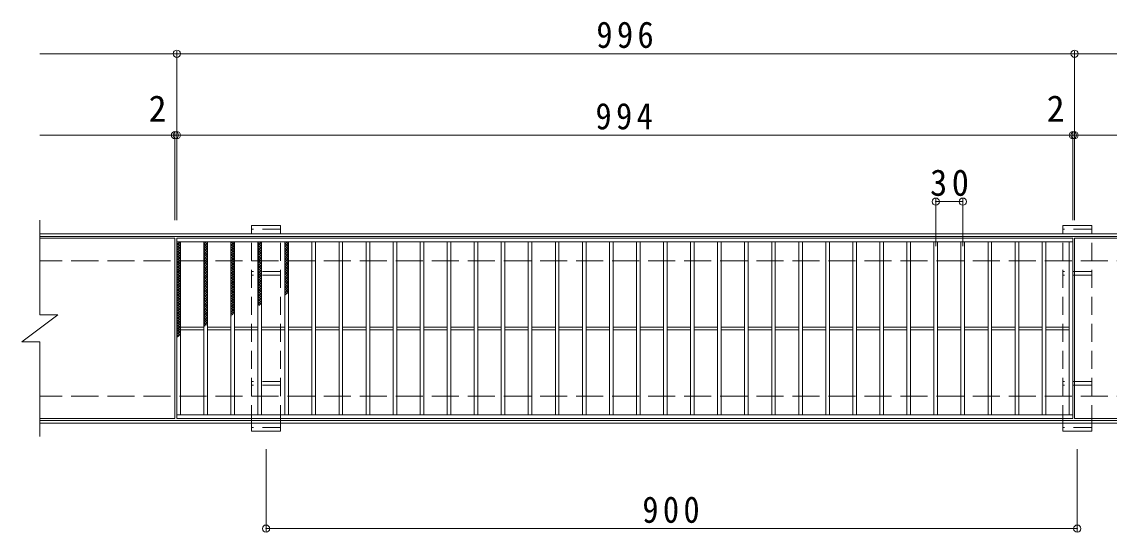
# Model space of a CAD drawing. Units: millimetres on the paper, enlarged 2 times, with parts at other scales. Extents: x -252 to 412, y -393 to 321.
# Drawn here: x -223.1 to 18.2, y 207.6 to 320.8 of the extents above; entities that cross this region are included whole.
import ezdxf
from ezdxf.enums import TextEntityAlignment as Align

# ---------------------------------------------------------------- set-up
doc = ezdxf.new("R2010")
doc.units = ezdxf.units.MM
doc.header["$LTSCALE"] = 2
doc.header["$PDMODE"] = 32
doc.header["$PDSIZE"] = 1.6
doc.linetypes.add('DASHED2', pattern=[3, 2, -1])
doc.linetypes.add('DASHED3', pattern=[4, 3, -1])
for name, color, linetype, lineweight in [('C-1', 2, 'Continuous', 9), ('C-2', 3, 'Continuous', 9), ('C-4', 7, 'Continuous', 9), ('C-8', 3, 'DASHED2', 9), ('C-9', 6, 'Continuous', 5)]:
    doc.layers.add(name, color=color, linetype=linetype, lineweight=lineweight)
doc.styles.add('ＭＳ ゴシック', font='')
doc.styles.get('ＭＳ ゴシック').set_extended_font_data('MS Gothic')

msp = doc.modelspace()

# ---------------------------------------------------------------- linework, layer by layer
at = {"layer": 'C-1'}
for p, q in [((41.895, 273.801), (-219.105, 273.801)), ((41.895, 273.201), (-219.105, 273.201)), ((41.895, 232.401), (-219.105, 232.401)), ((41.895, 231.801), (-219.105, 231.801))]:
    msp.add_line(p, q, dxfattribs=at)
at = {"layer": 'C-1', "linetype": 'DASHED3'}
for p, q in [((41.895, 267.801), (-219.105, 267.801)), ((41.895, 237.801), (-219.105, 237.801))]:
    msp.add_line(p, q, dxfattribs=at)
at = {"layer": 'C-2'}
for p, q in [((-219.105, 276.801), (-219.105, 255.801)), ((-189.105, 272.801), (-219.105, 272.801)), ((-189.105, 272.801), (-189.105, 232.801)), ((10.095, 272.801), (10.095, 232.801)), ((10.495, 272.801), (10.495, 232.801)), ((41.895, 272.801), (10.495, 272.801)), ((-188.705, 272.001), (10.095, 272.001)), ((-187.905, 233.601), (-187.905, 272.001)), ((-182.705, 233.601), (-182.705, 272.001)), ((-181.905, 233.601), (-181.905, 272.001)), ((-176.705, 233.601), (-176.705, 272.001)), ((-175.905, 233.601), (-175.905, 272.001)), ((-170.705, 233.601), (-170.705, 272.001)), ((-169.905, 233.601), (-169.905, 272.001)), ((-164.705, 233.601), (-164.705, 272.001)), ((-163.905, 233.601), (-163.905, 272.001)), ((-158.705, 233.601), (-158.705, 272.001)), ((-157.905, 233.601), (-157.905, 272.001)), ((-152.705, 233.601), (-152.705, 272.001)), ((-151.905, 233.601), (-151.905, 272.001)), ((-146.705, 233.601), (-146.705, 272.001)), ((-145.905, 233.601), (-145.905, 272.001)), ((-140.705, 233.601), (-140.705, 272.001)), ((-139.905, 233.601), (-139.905, 272.001)), ((-134.705, 233.601), (-134.705, 272.001)), ((-133.905, 233.601), (-133.905, 272.001)), ((-128.705, 233.601), (-128.705, 272.001)), ((-127.905, 233.601), (-127.905, 272.001)), ((-122.705, 233.601), (-122.705, 272.001)), ((-121.905, 233.601), (-121.905, 272.001)), ((-116.705, 233.601), (-116.705, 272.001)), ((-115.905, 233.601), (-115.905, 272.001)), ((-110.705, 233.601), (-110.705, 272.001)), ((-109.905, 233.601), (-109.905, 272.001)), ((-104.705, 233.601), (-104.705, 272.001)), ((-103.905, 233.601), (-103.905, 272.001)), ((-98.705, 233.601), (-98.705, 272.001)), ((-97.905, 233.601), (-97.905, 272.001)), ((-92.705, 233.601), (-92.705, 272.001)), ((-91.905, 233.601), (-91.905, 272.001)), ((-86.705, 233.601), (-86.705, 272.001)), ((-85.905, 233.601), (-85.905, 272.001)), ((-80.705, 233.601), (-80.705, 272.001)), ((-79.905, 233.601), (-79.905, 272.001)), ((-74.705, 233.601), (-74.705, 272.001)), ((-73.905, 233.601), (-73.905, 272.001)), ((-68.705, 233.601), (-68.705, 272.001)), ((-67.905, 233.601), (-67.905, 272.001)), ((-62.705, 233.601), (-62.705, 272.001)), ((-61.905, 233.601), (-61.905, 272.001)), ((-56.705, 233.601), (-56.705, 272.001)), ((-55.905, 233.601), (-55.905, 272.001)), ((-50.705, 233.601), (-50.705, 272.001)), ((-49.905, 233.601), (-49.905, 272.001)), ((-44.705, 233.601), (-44.705, 272.001)), ((-43.905, 233.601), (-43.905, 272.001)), ((-38.705, 233.601), (-38.705, 272.001)), ((-37.905, 233.601), (-37.905, 272.001)), ((-32.705, 233.601), (-32.705, 272.001)), ((-31.905, 233.601), (-31.905, 272.001)), ((-26.705, 233.601), (-26.705, 272.001)), ((-25.905, 233.601), (-25.905, 272.001)), ((-20.705, 233.601), (-20.705, 272.001)), ((-19.905, 233.601), (-19.905, 272.001)), ((-14.705, 233.601), (-14.705, 272.001)), ((-13.905, 233.601), (-13.905, 272.001)), ((-8.705, 233.601), (-8.705, 272.001)), ((-7.905, 233.601), (-7.905, 272.001)), ((-2.705, 233.601), (-2.705, 272.001)), ((-1.905, 233.601), (-1.905, 272.001)), ((3.295, 233.601), (3.295, 272.001)), ((4.095, 233.601), (4.095, 272.001)), ((9.295, 233.601), (9.295, 272.001)), ((-223.105, 249.801), (-215.105, 255.801)), ((-219.105, 255.801), (-215.105, 255.801)), ((-187.905, 253.101), (-182.705, 253.101)), ((-187.905, 252.501), (-182.705, 252.501)), ((-181.905, 253.101), (-176.705, 253.101)), ((-181.905, 252.501), (-176.705, 252.501)), ((-175.905, 253.101), (-170.705, 253.101)), ((-175.905, 252.501), (-170.705, 252.501)), ((-169.905, 253.101), (-164.705, 253.101)), ((-169.905, 252.501), (-164.705, 252.501)), ((-163.905, 253.101), (-158.705, 253.101)), ((-163.905, 252.501), (-158.705, 252.501)), ((-157.905, 253.101), (-152.705, 253.101)), ((-157.905, 252.501), (-152.705, 252.501)), ((-151.905, 253.101), (-146.705, 253.101)), ((-151.905, 252.501), (-146.705, 252.501)), ((-145.905, 253.101), (-140.705, 253.101)), ((-145.905, 252.501), (-140.705, 252.501)), ((-139.905, 253.101), (-134.705, 253.101)), ((-139.905, 252.501), (-134.705, 252.501)), ((-133.905, 253.101), (-128.705, 253.101)), ((-133.905, 252.501), (-128.705, 252.501)), ((-127.905, 253.101), (-122.705, 253.101)), ((-127.905, 252.501), (-122.705, 252.501)), ((-121.905, 253.101), (-116.705, 253.101)), ((-121.905, 252.501), (-116.705, 252.501)), ((-115.905, 253.101), (-110.705, 253.101)), ((-115.905, 252.501), (-110.705, 252.501)), ((-109.905, 253.101), (-104.705, 253.101)), ((-109.905, 252.501), (-104.705, 252.501)), ((-103.905, 253.101), (-98.705, 253.101)), ((-103.905, 252.501), (-98.705, 252.501)), ((-97.905, 253.101), (-92.705, 253.101)), ((-97.905, 252.501), (-92.705, 252.501)), ((-91.905, 253.101), (-86.705, 253.101)), ((-91.905, 252.501), (-86.705, 252.501)), ((-85.905, 253.101), (-80.705, 253.101)), ((-85.905, 252.501), (-80.705, 252.501)), ((-79.905, 253.101), (-74.705, 253.101)), ((-79.905, 252.501), (-74.705, 252.501)), ((-73.905, 253.101), (-68.705, 253.101)), ((-73.905, 252.501), (-68.705, 252.501)), ((-67.905, 253.101), (-62.705, 253.101)), ((-67.905, 252.501), (-62.705, 252.501)), ((-61.905, 253.101), (-56.705, 253.101)), ((-61.905, 252.501), (-56.705, 252.501)), ((-55.905, 253.101), (-50.705, 253.101)), ((-55.905, 252.501), (-50.705, 252.501)), ((-49.905, 253.101), (-44.705, 253.101)), ((-49.905, 252.501), (-44.705, 252.501)), ((-43.905, 253.101), (-38.705, 253.101)), ((-43.905, 252.501), (-38.705, 252.501)), ((-37.905, 253.101), (-32.705, 253.101)), ((-37.905, 252.501), (-32.705, 252.501)), ((-31.905, 253.101), (-26.705, 253.101)), ((-31.905, 252.501), (-26.705, 252.501)), ((-25.905, 253.101), (-20.705, 253.101)), ((-25.905, 252.501), (-20.705, 252.501)), ((-19.905, 253.101), (-14.705, 253.101)), ((-19.905, 252.501), (-14.705, 252.501)), ((-13.905, 253.101), (-8.705, 253.101)), ((-13.905, 252.501), (-8.705, 252.501)), ((-7.905, 253.101), (-2.705, 253.101)), ((-7.905, 252.501), (-2.705, 252.501)), ((-1.905, 253.101), (3.295, 253.101)), ((-1.905, 252.501), (3.295, 252.501)), ((4.095, 253.101), (9.295, 253.101)), ((4.095, 252.501), (9.295, 252.501)), ((-223.105, 249.801), (-219.105, 249.801)), ((-219.105, 249.801), (-219.105, 228.801)), ((-189.105, 232.801), (-219.105, 232.801)), ((10.095, 233.601), (-188.705, 233.601)), ((10.095, 232.801), (-188.705, 232.801)), ((41.895, 232.801), (10.495, 232.801))]:
    msp.add_line(p, q, dxfattribs=at)
msp.add_lwpolyline([(-188.705, 232.801), (-188.705, 272.801), (10.095, 272.801)], dxfattribs=at)
at = {"layer": 'C-4'}
for p, q in [((-219.105, 313.704), (-188.705, 313.704)), ((-188.705, 314.304), (-188.705, 276.801)), ((-188.705, 313.704), (10.495, 313.704)), ((10.495, 314.304), (10.495, 276.801)), ((10.495, 313.704), (41.895, 313.704)), ((-219.105, 295.654), (-189.105, 295.654)), ((-189.105, 296.254), (-189.105, 276.801)), ((-189.105, 295.654), (-188.705, 295.654)), ((-188.705, 295.654), (10.095, 295.654)), ((10.095, 296.254), (10.095, 276.801)), ((10.095, 295.654), (10.495, 295.654)), ((10.495, 295.654), (41.895, 295.654)), ((-20.305, 281.503), (-20.305, 271.007)), ((-20.305, 280.903), (-14.305, 280.903)), ((-14.305, 281.503), (-14.305, 271.007)), ((-168.905, 207.79), (-168.905, 226.001)), ((11.095, 207.79), (11.095, 226.001)), ((-168.905, 208.39), (11.095, 208.39))]:
    msp.add_line(p, q, dxfattribs=at)
for p in [(-188.705, 313.704), (10.495, 313.704), (-189.105, 295.654), (-188.705, 295.654), (10.095, 295.654), (10.495, 295.654), (-20.305, 280.903), (-14.305, 280.903), (-168.905, 208.39), (11.095, 208.39)]:
    msp.add_point(p, dxfattribs=at)
at = {"layer": 'C-8', "linetype": 'Continuous'}
for p, q in [((-165.705, 275.601), (-172.105, 275.601)), ((-172.105, 273.801), (-172.105, 275.601)), ((-165.705, 273.801), (-165.705, 275.601)), ((7.895, 273.801), (7.895, 275.601)), ((-172.105, 230.001), (-172.105, 231.801)), ((-165.705, 230.001), (-165.705, 231.801)), ((7.895, 230.001), (7.895, 231.801)), ((14.295, 230.001), (14.295, 231.801)), ((-165.705, 230.001), (-172.105, 230.001)), ((14.295, 230.001), (7.895, 230.001))]:
    msp.add_line(p, q, dxfattribs=at)
at = {"layer": 'C-8'}
for p, q in [((-165.705, 274.801), (-172.105, 274.801)), ((-172.105, 231.801), (-172.105, 273.801)), ((-165.705, 231.801), (-165.705, 273.801)), ((14.295, 274.801), (7.895, 274.801)), ((7.895, 231.801), (7.895, 273.801)), ((14.295, 231.801), (14.295, 273.801)), ((-165.705, 265.401), (-172.105, 265.401)), ((-165.705, 264.601), (-172.105, 264.601)), ((14.295, 265.401), (7.895, 265.401)), ((14.295, 264.601), (7.895, 264.601)), ((-165.705, 241.001), (-172.105, 241.001)), ((-165.705, 240.201), (-172.105, 240.201)), ((14.295, 241.001), (7.895, 241.001)), ((14.295, 240.201), (7.895, 240.201)), ((-165.705, 230.801), (-172.105, 230.801)), ((14.295, 230.801), (7.895, 230.801))]:
    msp.add_line(p, q, dxfattribs=at)
at = {"layer": 'C-8', "linetype": 'Continuous'}
msp.add_lwpolyline([(14.295, 273.801), (14.295, 275.601), (7.895, 275.601)], dxfattribs=at)
at = {"layer": 'C-9'}
for p, q in [((-188.705, 271.243), (-187.947, 272.001)), ((-188.705, 271.809), (-188.512, 272.001)), ((-188.705, 271.753), (-187.905, 270.953)), ((-188.705, 270.678), (-187.905, 271.478)), ((-188.705, 271.188), (-187.905, 270.388)), ((-188.705, 270.112), (-187.905, 270.912)), ((-188.705, 270.622), (-187.905, 269.822)), ((-188.705, 269.546), (-187.905, 270.346)), ((-188.387, 272.001), (-187.905, 271.519)), ((-182.705, 271.466), (-182.17, 272.001)), ((-182.705, 270.9), (-181.905, 271.7)), ((-182.705, 271.633), (-181.905, 270.833)), ((-182.705, 270.335), (-181.905, 271.134)), ((-182.705, 271.067), (-181.905, 270.267)), ((-182.705, 269.769), (-181.905, 270.569)), ((-182.705, 270.502), (-181.905, 269.702)), ((-182.507, 272.001), (-181.905, 271.399)), ((-181.942, 272.001), (-181.905, 271.964)), ((-176.705, 271.679), (-176.383, 272.001)), ((-176.705, 271.114), (-175.905, 271.914)), ((-176.705, 271.503), (-175.905, 270.703)), ((-176.705, 270.548), (-175.905, 271.348)), ((-176.705, 270.938), (-175.905, 270.138)), ((-176.705, 269.982), (-175.905, 270.782)), ((-176.705, 270.372), (-175.905, 269.572)), ((-176.637, 272.001), (-175.905, 271.269)), ((-176.071, 272.001), (-175.905, 271.835)), ((-170.705, 271.758), (-170.462, 272.001)), ((-170.705, 271.192), (-169.905, 271.992)), ((-170.705, 271.804), (-169.905, 271.004)), ((-170.705, 270.626), (-169.905, 271.426)), ((-170.705, 271.239), (-169.905, 270.439)), ((-170.705, 270.061), (-169.905, 270.861)), ((-170.705, 270.673), (-169.905, 269.873)), ((-170.705, 269.495), (-169.905, 270.295)), ((-170.336, 272.001), (-169.905, 271.57)), ((-164.705, 271.451), (-164.155, 272.001)), ((-164.705, 271.72), (-163.905, 270.92)), ((-164.705, 270.886), (-163.905, 271.685)), ((-164.705, 271.155), (-163.905, 270.355)), ((-164.705, 270.32), (-163.905, 271.12)), ((-164.705, 270.589), (-163.905, 269.789)), ((-164.705, 269.754), (-163.905, 270.554)), ((-164.42, 272.001), (-163.905, 271.486)), ((-188.705, 270.056), (-187.905, 269.256)), ((-188.705, 268.98), (-187.905, 269.78)), ((-188.705, 269.491), (-187.905, 268.691)), ((-188.705, 268.415), (-187.905, 269.215)), ((-188.705, 268.925), (-187.905, 268.125)), ((-188.705, 267.849), (-187.905, 268.649)), ((-188.705, 268.359), (-187.905, 267.559)), ((-188.705, 267.283), (-187.905, 268.083)), ((-182.705, 269.203), (-181.905, 270.003)), ((-182.705, 269.936), (-181.905, 269.136)), ((-182.705, 268.637), (-181.905, 269.437)), ((-182.705, 269.37), (-181.905, 268.57)), ((-182.705, 268.072), (-181.905, 268.872)), ((-182.705, 268.805), (-181.905, 268.005)), ((-182.705, 267.506), (-181.905, 268.306)), ((-182.705, 268.239), (-181.905, 267.439)), ((-176.705, 269.417), (-175.905, 270.217)), ((-176.705, 269.806), (-175.905, 269.006)), ((-176.705, 268.851), (-175.905, 269.651)), ((-176.705, 269.241), (-175.905, 268.441)), ((-176.705, 268.285), (-175.905, 269.085)), ((-176.705, 268.675), (-175.905, 267.875)), ((-176.705, 267.72), (-175.905, 268.52)), ((-176.705, 268.109), (-175.905, 267.309)), ((-176.705, 267.154), (-175.905, 267.954)), ((-170.705, 270.107), (-169.905, 269.307)), ((-170.705, 268.929), (-169.905, 269.729)), ((-170.705, 269.542), (-169.905, 268.742)), ((-170.705, 268.364), (-169.905, 269.164)), ((-170.705, 268.976), (-169.905, 268.176)), ((-170.705, 267.798), (-169.905, 268.598)), ((-170.705, 268.41), (-169.905, 267.61)), ((-170.705, 267.232), (-169.905, 268.032)), ((-170.705, 267.845), (-169.905, 267.044)), ((-164.705, 270.023), (-163.905, 269.223)), ((-164.705, 269.188), (-163.905, 269.988)), ((-164.705, 269.457), (-163.905, 268.657)), ((-164.705, 268.623), (-163.905, 269.423)), ((-164.705, 268.892), (-163.905, 268.092)), ((-164.705, 268.057), (-163.905, 268.857)), ((-164.705, 268.326), (-163.905, 267.526)), ((-164.705, 267.491), (-163.905, 268.291)), ((-188.705, 267.794), (-187.905, 266.994)), ((-188.705, 266.718), (-187.905, 267.518)), ((-188.705, 267.228), (-187.905, 266.428)), ((-188.705, 266.152), (-187.905, 266.952)), ((-188.705, 266.662), (-187.905, 265.862)), ((-188.705, 265.586), (-187.905, 266.386)), ((-188.705, 266.097), (-187.905, 265.297)), ((-188.705, 265.021), (-187.905, 265.821)), ((-188.705, 265.531), (-187.905, 264.731)), ((-182.705, 266.94), (-181.905, 267.74)), ((-182.705, 267.673), (-181.905, 266.873)), ((-182.705, 266.375), (-181.905, 267.175)), ((-182.705, 267.108), (-181.905, 266.308)), ((-182.705, 265.809), (-181.905, 266.609)), ((-182.705, 266.542), (-181.905, 265.742)), ((-182.705, 265.243), (-181.905, 266.043)), ((-182.705, 265.976), (-181.905, 265.176)), ((-182.705, 264.678), (-181.905, 265.478)), ((-176.705, 267.544), (-175.905, 266.744)), ((-176.705, 266.588), (-175.905, 267.388)), ((-176.705, 266.978), (-175.905, 266.178)), ((-176.705, 266.023), (-175.905, 266.823)), ((-176.705, 266.412), (-175.905, 265.612)), ((-176.705, 265.457), (-175.905, 266.257)), ((-176.705, 265.847), (-175.905, 265.047)), ((-176.705, 264.891), (-175.905, 265.691)), ((-170.705, 266.667), (-169.905, 267.467)), ((-170.705, 267.279), (-169.905, 266.479)), ((-170.705, 266.101), (-169.905, 266.901)), ((-170.705, 266.713), (-169.905, 265.913)), ((-170.705, 265.535), (-169.905, 266.335)), ((-170.705, 266.147), (-169.905, 265.347)), ((-170.705, 264.97), (-169.905, 265.77)), ((-170.705, 265.582), (-169.905, 264.782)), ((-164.705, 267.76), (-163.905, 266.96)), ((-164.705, 266.926), (-163.905, 267.726)), ((-164.705, 267.195), (-163.905, 266.395)), ((-164.705, 266.36), (-163.905, 267.16)), ((-164.705, 266.629), (-163.905, 265.829)), ((-164.705, 265.794), (-163.905, 266.594)), ((-164.705, 266.063), (-163.905, 265.263)), ((-164.705, 265.229), (-163.905, 266.029)), ((-164.705, 265.498), (-163.905, 264.698)), ((-164.705, 264.663), (-163.905, 265.463)), ((-188.705, 264.455), (-187.905, 265.255)), ((-188.705, 264.965), (-187.905, 264.165)), ((-188.705, 263.889), (-187.905, 264.689)), ((-188.705, 264.4), (-187.905, 263.6)), ((-188.705, 263.324), (-187.905, 264.124)), ((-188.705, 263.834), (-187.905, 263.034)), ((-188.705, 262.758), (-187.905, 263.558)), ((-188.705, 263.268), (-187.905, 262.468)), ((-182.705, 265.41), (-181.905, 264.611)), ((-182.705, 264.112), (-181.905, 264.912)), ((-182.705, 264.845), (-181.905, 264.045)), ((-182.705, 263.546), (-181.905, 264.346)), ((-182.705, 264.279), (-181.905, 263.479)), ((-182.705, 262.981), (-181.905, 263.781)), ((-182.705, 263.714), (-181.905, 262.913)), ((-182.705, 262.415), (-181.905, 263.215)), ((-182.705, 263.148), (-181.905, 262.348)), ((-176.705, 265.281), (-175.905, 264.481)), ((-176.705, 264.326), (-175.905, 265.126)), ((-176.705, 264.715), (-175.905, 263.915)), ((-176.705, 263.76), (-175.905, 264.56)), ((-176.705, 264.15), (-175.905, 263.35)), ((-176.705, 263.194), (-175.905, 263.994)), ((-176.705, 263.584), (-175.905, 262.784)), ((-176.705, 262.628), (-175.905, 263.429)), ((-176.705, 263.018), (-175.905, 262.218)), ((-170.705, 264.404), (-169.905, 265.204)), ((-170.705, 265.016), (-169.905, 264.216)), ((-170.705, 263.838), (-169.905, 264.638)), ((-170.705, 264.45), (-169.905, 263.65)), ((-170.705, 263.272), (-169.905, 264.072)), ((-170.705, 263.885), (-169.905, 263.085)), ((-170.705, 262.707), (-169.905, 263.507)), ((-170.705, 263.319), (-169.905, 262.519)), ((-164.705, 264.932), (-163.905, 264.132)), ((-164.705, 264.097), (-163.905, 264.897)), ((-164.705, 264.366), (-163.905, 263.566)), ((-164.705, 263.532), (-163.905, 264.332)), ((-164.705, 263.801), (-163.905, 263.001)), ((-164.705, 262.966), (-163.905, 263.766)), ((-164.705, 263.235), (-163.905, 262.435)), ((-164.705, 262.4), (-163.905, 263.2)), ((-188.705, 262.192), (-187.905, 262.992)), ((-188.705, 262.703), (-187.905, 261.902)), ((-188.705, 261.627), (-187.905, 262.426)), ((-188.705, 262.137), (-187.905, 261.337)), ((-188.705, 261.061), (-187.905, 261.861)), ((-188.705, 261.571), (-187.905, 260.771)), ((-188.705, 260.495), (-187.905, 261.295)), ((-188.705, 261.005), (-187.905, 260.205)), ((-188.705, 259.93), (-187.905, 260.729)), ((-182.705, 261.849), (-181.905, 262.649)), ((-182.705, 262.582), (-181.905, 261.782)), ((-182.705, 261.284), (-181.905, 262.084)), ((-182.705, 262.016), (-181.905, 261.216)), ((-182.705, 260.718), (-181.905, 261.518)), ((-182.705, 261.451), (-181.905, 260.651)), ((-182.705, 260.152), (-181.905, 260.952)), ((-182.705, 260.885), (-181.905, 260.085)), ((-176.705, 262.063), (-175.905, 262.863)), ((-176.705, 262.452), (-175.905, 261.652)), ((-176.705, 261.497), (-175.905, 262.297)), ((-176.705, 261.887), (-175.905, 261.087)), ((-176.705, 260.931), (-175.905, 261.731)), ((-176.705, 261.321), (-175.905, 260.521)), ((-176.705, 260.366), (-175.905, 261.166)), ((-176.705, 260.755), (-175.905, 259.955)), ((-176.705, 259.8), (-175.905, 260.6)), ((-170.705, 262.141), (-169.905, 262.941)), ((-170.705, 262.753), (-169.905, 261.953)), ((-170.705, 261.575), (-169.905, 262.375)), ((-170.705, 262.188), (-169.905, 261.388)), ((-170.705, 261.01), (-169.905, 261.81)), ((-170.705, 261.622), (-169.905, 260.822)), ((-170.705, 260.444), (-169.905, 261.244)), ((-170.705, 261.056), (-169.905, 260.256)), ((-170.705, 259.878), (-169.905, 260.678)), ((-164.705, 262.669), (-163.905, 261.869)), ((-164.705, 261.834), (-163.905, 262.635)), ((-164.705, 262.104), (-163.905, 261.304)), ((-164.705, 261.269), (-163.905, 262.069)), ((-164.705, 261.538), (-163.905, 260.738)), ((-164.705, 260.703), (-163.905, 261.503)), ((-164.705, 260.972), (-164.214, 260.481)), ((-164.705, 260.137), (-163.905, 260.937)), ((-188.705, 260.44), (-187.905, 259.64)), ((-188.705, 259.364), (-187.905, 260.164)), ((-188.705, 259.874), (-187.905, 259.074)), ((-188.705, 258.798), (-187.905, 259.598)), ((-188.705, 259.308), (-187.905, 258.508)), ((-188.705, 258.232), (-187.905, 259.032)), ((-188.705, 258.743), (-187.905, 257.943)), ((-188.705, 257.667), (-187.905, 258.467)), ((-182.705, 259.586), (-181.905, 260.387)), ((-182.705, 260.319), (-181.905, 259.519)), ((-182.705, 259.021), (-181.905, 259.821)), ((-182.705, 259.754), (-181.905, 258.954)), ((-182.705, 258.455), (-181.905, 259.255)), ((-182.705, 259.188), (-181.905, 258.388)), ((-182.705, 257.889), (-181.905, 258.689)), ((-182.705, 258.622), (-181.905, 257.822)), ((-176.705, 260.19), (-175.905, 259.39)), ((-176.705, 259.234), (-175.905, 260.034)), ((-176.705, 259.624), (-175.905, 258.824)), ((-176.705, 258.669), (-175.905, 259.469)), ((-176.705, 259.058), (-175.905, 258.258)), ((-176.705, 258.103), (-175.905, 258.903)), ((-176.705, 258.493), (-175.905, 257.693)), ((-176.705, 257.537), (-175.905, 258.337)), ((-170.705, 260.491), (-169.905, 259.69)), ((-170.705, 259.313), (-169.905, 260.113)), ((-170.705, 259.925), (-169.905, 259.125)), ((-170.705, 258.747), (-169.905, 259.547)), ((-170.705, 259.359), (-169.905, 258.559)), ((-170.705, 258.181), (-169.905, 258.981)), ((-170.705, 258.794), (-170.073, 258.161)), ((-170.705, 258.228), (-170.39, 257.913)), ((-170.468, 257.852), (-169.905, 258.416)), ((-164.705, 260.407), (-164.531, 260.233)), ((-188.705, 258.177), (-187.905, 257.377)), ((-188.705, 257.101), (-187.905, 257.901)), ((-188.705, 257.611), (-187.905, 256.811)), ((-188.705, 256.535), (-187.905, 257.335)), ((-188.705, 257.046), (-187.905, 256.246)), ((-188.705, 255.97), (-187.905, 256.77)), ((-188.705, 256.48), (-187.905, 255.68)), ((-188.705, 255.404), (-187.905, 256.204)), ((-188.705, 255.914), (-187.905, 255.114)), ((-182.705, 257.324), (-181.905, 258.124)), ((-182.705, 258.057), (-181.905, 257.257)), ((-182.705, 256.758), (-181.905, 257.558)), ((-182.705, 257.491), (-181.905, 256.691)), ((-182.705, 256.192), (-181.905, 256.992)), ((-182.705, 256.925), (-181.905, 256.125)), ((-182.705, 255.627), (-181.905, 256.427)), ((-182.705, 256.36), (-181.905, 255.559)), ((-182.705, 255.061), (-181.905, 255.861)), ((-182.705, 255.794), (-181.905, 254.994)), ((-176.705, 257.927), (-175.905, 257.127)), ((-176.705, 256.972), (-175.905, 257.772)), ((-176.705, 257.361), (-175.905, 256.561)), ((-176.705, 256.406), (-175.905, 257.206)), ((-176.705, 256.796), (-175.931, 256.022)), ((-176.705, 255.84), (-175.905, 256.64)), ((-176.705, 256.23), (-176.249, 255.774)), ((-176.049, 255.93), (-175.905, 256.075)), ((-188.705, 254.838), (-187.905, 255.638)), ((-188.705, 255.349), (-187.905, 254.549)), ((-188.705, 254.273), (-187.905, 255.073)), ((-188.705, 254.783), (-187.905, 253.983)), ((-188.705, 253.707), (-187.905, 254.507)), ((-188.705, 254.217), (-187.905, 253.417)), ((-188.705, 253.141), (-187.905, 253.941)), ((-188.705, 253.652), (-187.905, 252.852)), ((-188.705, 252.576), (-187.905, 253.376)), ((-182.705, 254.495), (-181.905, 255.295)), ((-182.705, 255.228), (-181.905, 254.428)), ((-182.705, 253.93), (-181.905, 254.73)), ((-182.705, 254.662), (-181.905, 253.862)), ((-182.705, 253.364), (-181.905, 254.164)), ((-182.705, 254.097), (-182.108, 253.5)), ((-182.705, 253.531), (-182.426, 253.252)), ((-176.705, 255.664), (-176.567, 255.526)), ((-188.705, 253.086), (-187.905, 252.286)), ((-188.705, 252.01), (-187.905, 252.81)), ((-188.705, 252.52), (-187.905, 251.72)), ((-188.705, 251.444), (-187.905, 252.244)), ((-188.705, 251.954), (-187.967, 251.216)), ((-188.705, 250.878), (-187.905, 251.679)), ((-188.705, 251.389), (-188.285, 250.968)), ((-188.705, 250.823), (-188.602, 250.72))]:
    msp.add_line(p, q, dxfattribs=at)

# ---------------------------------------------------------------- texts
at = {"layer": 'C-4', "color": 2, "style": 'ＭＳ ゴシック'}
for p in [(-194.967, 296.854), (4.297, 296.854)]:
    msp.add_text('2', height=5.865, dxfattribs=at).set_placement(p, align=Align.BOTTOM_LEFT)
at = {"layer": 'C-4', "color": 2, "char_height": 5.865, "attachment_point": 7, "style": 'ＭＳ ゴシック'}
for s, insert in [('\\T1.27;\\W0.9;996', (-95.605, 314.904)), ('\\T1.27;\\W0.9;994', (-95.805, 296.854)), ('\\T1.27;\\W0.95;30', (-21.555, 282.103)), ('\\T1.27;\\W0.9;900', (-85.405, 209.59))]:
    msp.add_mtext(s, dxfattribs=dict(at, insert=insert))

doc.saveas('drawing.dxf')
